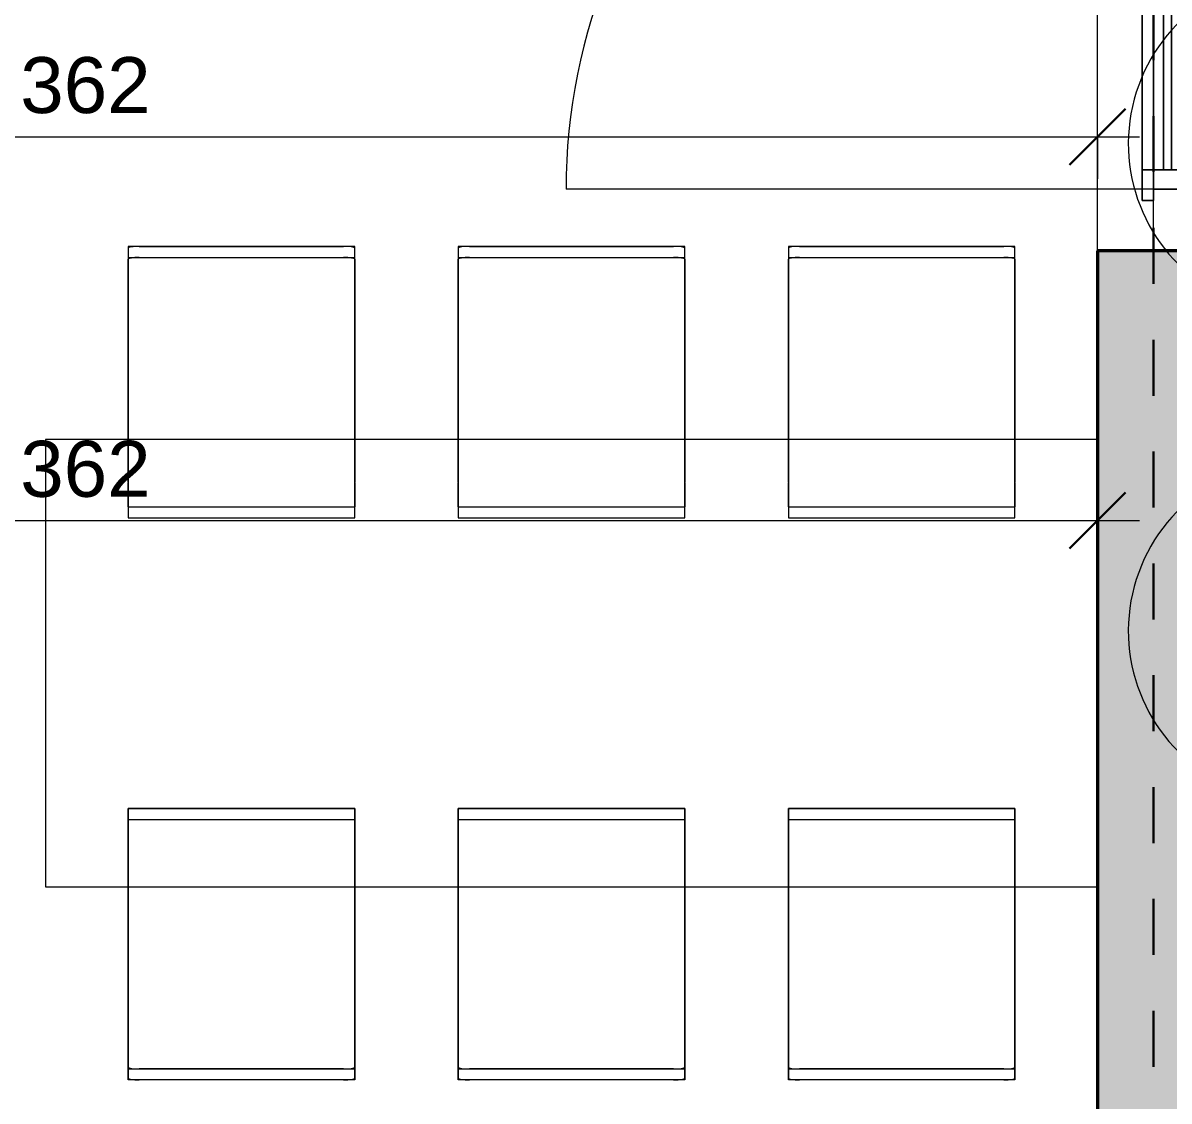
# Model space of a CAD drawing. Header units: metres. Extents: x 3.2 to 50, y 58.8 to 100.4.
# Drawn here: x 40.382 to 42.431, y 81.687 to 83.615 of the extents above; entities that cross this region are included whole.
import ezdxf

# ---------------------------------------------------------------- set-up
doc = ezdxf.new("R2010")
doc.units = ezdxf.units.M
doc.linetypes.add('Strich Punkt Mittel', pattern=[0.015875, 0.00635, -0.004763, 0, -0.004763])
for name, color, linetype, lineweight in [('A_2D', 7, 'Continuous', 13), ('A_Bemassung-50_', 4, 'Continuous', 9), ('A_Bemassung_', 4, 'Continuous', 9), ('A_Decken', 8, 'Continuous', 13), ('A_Moebel', 6, 'Continuous', 13), ('A_Raeume_', 7, 'Continuous', 5), ('A_Raster_', 1, 'Continuous', 9), ('A_Waende', 7, 'Continuous', 13), ('G-ANNO-REVC_', 71, 'Continuous', 9)]:
    doc.layers.add(name, color=color, linetype=linetype, lineweight=lineweight)
doc.styles.add('Arial_5', font='arial.ttf', dxfattribs={"height": 0.1})
doc.dimstyles.new('WGA-Bemaßung', dxfattribs={"dimscale": 0.3048, "dimtxt": 0.102026, "dimasz": 0.328084, "dimexe": 0.246063, "dimexo": 0.0625, "dimgap": 0.04101, "dimtad": 1, "dimdec": 1, "dimlfac": 100, "dimrnd": 0.5, "dimdsep": 46, "dimtxsty": 'Arial_5', "dimblk1": 'OBLIQUE', "dimblk2": 'OBLIQUE', "dimsah": 1, "dimcen": 0.09, "dimdle": 0.246063, "dimazin": 2, "dimtfac": 1, "dimtdec": 4, "dimtix": 1, "dimtmove": 0, "dimatfit": 3, "dimfxl": 0.656168, "dimfxlon": 1, "dimtvp": 1, "dimtolj": 1, "dimtzin": 0, "dimarcsym": 2})

# ---------------------------------------------------------------- blocks, each defined once
blk = doc.blocks.new('Moeb_Esstisch_rechteckig_bear - 188 x 80-V15-263_PP_01OG_BT1')
at = {"layer": 'A_Moebel', "color": 8}
for p, q in [((-1.4191, 0.7452), (-1.4391, 0.7452)), ((-1.4391, 0.7452), (-1.4391, 0.7423)), ((-1.4391, 0.7423), (-1.4391, 0.4)), ((-1.4391, 0.7423), (-1.4391, 0.7225)), ((-1.4391, 0.7423), (-1.4391, 0.6914)), ((-1.0541, 0.7452), (-1.4191, 0.7452)), ((-1.4191, 0.7452), (-1.0541, 0.7452)), ((-1.0341, 0.7452), (-1.0541, 0.7452)), ((-1.0341, 0.7423), (-1.0341, 0.7452)), ((-1.0341, 0.4), (-1.0341, 0.7423)), ((-1.0341, 0.7225), (-1.0341, 0.7423)), ((-1.0341, 0.6914), (-1.0341, 0.7423)), ((-0.8291, 0.7452), (-0.8491, 0.7452)), ((-0.8491, 0.7452), (-0.8491, 0.7423)), ((-0.8491, 0.7423), (-0.8491, 0.4)), ((-0.8491, 0.7423), (-0.8491, 0.7225)), ((-0.8491, 0.7423), (-0.8491, 0.6914)), ((-0.4641, 0.7452), (-0.8291, 0.7452)), ((-0.8291, 0.7452), (-0.4641, 0.7452)), ((-0.4441, 0.7452), (-0.4641, 0.7452)), ((-0.4441, 0.7423), (-0.4441, 0.7452)), ((-0.4441, 0.4), (-0.4441, 0.7423)), ((-0.4441, 0.7225), (-0.4441, 0.7423)), ((-0.4441, 0.6914), (-0.4441, 0.7423)), ((-0.2391, 0.7452), (-0.2591, 0.7452)), ((-0.2591, 0.7452), (-0.2591, 0.7423)), ((-0.2591, 0.7423), (-0.2591, 0.4)), ((-0.2591, 0.7423), (-0.2591, 0.7225)), ((-0.2591, 0.7423), (-0.2591, 0.6914)), ((0.1259, 0.7452), (-0.2391, 0.7452)), ((-0.2391, 0.7452), (0.1259, 0.7452)), ((0.1459, 0.7452), (0.1259, 0.7452)), ((0.1459, 0.7423), (0.1459, 0.7452)), ((0.1459, 0.4), (0.1459, 0.7423)), ((0.1459, 0.7225), (0.1459, 0.7423)), ((0.1459, 0.6914), (0.1459, 0.7423)), ((-1.4391, 0.7255), (-1.4385, 0.7255)), ((-1.4391, 0.6716), (-1.4391, 0.7225)), ((-1.4384, 0.7255), (-1.4365, 0.7255)), ((-1.4364, 0.7255), (-1.4334, 0.7255)), ((-1.4332, 0.7255), (-1.4291, 0.7255)), ((-1.4291, 0.7255), (-1.4243, 0.7255)), ((-1.4242, 0.7255), (-1.4191, 0.7255)), ((-1.4191, 0.7255), (-1.0541, 0.7255)), ((-1.4191, 0.7255), (-1.0541, 0.7255)), ((-1.0541, 0.7255), (-1.0489, 0.7255)), ((-1.0489, 0.7255), (-1.0442, 0.7255)), ((-1.0441, 0.7255), (-1.0401, 0.7255)), ((-1.0399, 0.7255), (-1.037, 0.7255)), ((-1.0367, 0.7255), (-1.035, 0.7255)), ((-1.0347, 0.7255), (-1.0342, 0.7255)), ((-1.0341, 0.7225), (-1.0341, 0.6716)), ((-0.8491, 0.7255), (-0.8485, 0.7255)), ((-0.8491, 0.6716), (-0.8491, 0.7225)), ((-0.8484, 0.7255), (-0.8465, 0.7255)), ((-0.8464, 0.7255), (-0.8434, 0.7255)), ((-0.8432, 0.7255), (-0.8391, 0.7255)), ((-0.8391, 0.7255), (-0.8343, 0.7255)), ((-0.8342, 0.7255), (-0.8291, 0.7255)), ((-0.8291, 0.7255), (-0.4641, 0.7255)), ((-0.8291, 0.7255), (-0.4641, 0.7255)), ((-0.4641, 0.7255), (-0.4589, 0.7255)), ((-0.4589, 0.7255), (-0.4542, 0.7255)), ((-0.4541, 0.7255), (-0.4501, 0.7255)), ((-0.4499, 0.7255), (-0.447, 0.7255)), ((-0.4467, 0.7255), (-0.445, 0.7255)), ((-0.4447, 0.7255), (-0.4442, 0.7255)), ((-0.4441, 0.7225), (-0.4441, 0.6716)), ((-0.2591, 0.7255), (-0.2585, 0.7255)), ((-0.2591, 0.6716), (-0.2591, 0.7225)), ((-0.2584, 0.7255), (-0.2565, 0.7255)), ((-0.2564, 0.7255), (-0.2534, 0.7255)), ((-0.2532, 0.7255), (-0.2491, 0.7255)), ((-0.2491, 0.7255), (-0.2443, 0.7255)), ((-0.2442, 0.7255), (-0.2391, 0.7255)), ((-0.2391, 0.7255), (0.1259, 0.7255)), ((-0.2391, 0.7255), (0.1259, 0.7255)), ((0.1259, 0.7255), (0.1311, 0.7255)), ((0.1311, 0.7255), (0.1358, 0.7255)), ((0.1359, 0.7255), (0.1399, 0.7255)), ((0.1401, 0.7255), (0.143, 0.7255)), ((0.1433, 0.7255), (0.145, 0.7255)), ((0.1453, 0.7255), (0.1458, 0.7255)), ((0.1459, 0.7225), (0.1459, 0.6716)), ((-1.4391, 0.6914), (-1.4391, 0.6868)), ((-1.4391, 0.6868), (-1.4391, 0.6783)), ((-1.4391, 0.6783), (-1.4391, 0.6663)), ((-1.0341, 0.6868), (-1.0341, 0.6914)), ((-1.0341, 0.6783), (-1.0341, 0.6868)), ((-1.0341, 0.6663), (-1.0341, 0.6783)), ((-0.8491, 0.6914), (-0.8491, 0.6868)), ((-0.8491, 0.6868), (-0.8491, 0.6783)), ((-0.8491, 0.6783), (-0.8491, 0.6663)), ((-0.4441, 0.6868), (-0.4441, 0.6914)), ((-0.4441, 0.6783), (-0.4441, 0.6868)), ((-0.4441, 0.6663), (-0.4441, 0.6783)), ((-0.2591, 0.6914), (-0.2591, 0.6868)), ((-0.2591, 0.6868), (-0.2591, 0.6783)), ((-0.2591, 0.6783), (-0.2591, 0.6663)), ((0.1459, 0.6868), (0.1459, 0.6914)), ((0.1459, 0.6783), (0.1459, 0.6868)), ((0.1459, 0.6663), (0.1459, 0.6783)), ((-1.4391, 0.6193), (-1.4391, 0.6716)), ((-1.4391, 0.6663), (-1.4391, 0.6517)), ((-1.0341, 0.6716), (-1.0341, 0.6193)), ((-1.0341, 0.6517), (-1.0341, 0.6663)), ((-0.8491, 0.6193), (-0.8491, 0.6716)), ((-0.8491, 0.6663), (-0.8491, 0.6517)), ((-0.4441, 0.6716), (-0.4441, 0.6193)), ((-0.4441, 0.6517), (-0.4441, 0.6663)), ((-0.2591, 0.6193), (-0.2591, 0.6716)), ((-0.2591, 0.6663), (-0.2591, 0.6517)), ((0.1459, 0.6716), (0.1459, 0.6193)), ((0.1459, 0.6517), (0.1459, 0.6663)), ((-1.4391, 0.6517), (-1.4391, 0.6353)), ((-1.4391, 0.6353), (-1.4391, 0.6181)), ((-1.0341, 0.6353), (-1.0341, 0.6517)), ((-1.0341, 0.6181), (-1.0341, 0.6353)), ((-0.8491, 0.6517), (-0.8491, 0.6353)), ((-0.8491, 0.6353), (-0.8491, 0.6181)), ((-0.4441, 0.6353), (-0.4441, 0.6517)), ((-0.4441, 0.6181), (-0.4441, 0.6353)), ((-0.2591, 0.6517), (-0.2591, 0.6353)), ((-0.2591, 0.6353), (-0.2591, 0.6181)), ((0.1459, 0.6353), (0.1459, 0.6517)), ((0.1459, 0.6181), (0.1459, 0.6353)), ((-1.4391, 0.4), (-1.4391, 0.6193)), ((-1.4391, 0.6181), (-1.4391, 0.4)), ((-1.0341, 0.6193), (-1.0341, 0.4)), ((-1.0341, 0.4), (-1.0341, 0.6181)), ((-0.8491, 0.4), (-0.8491, 0.6193)), ((-0.8491, 0.6181), (-0.8491, 0.4)), ((-0.4441, 0.6193), (-0.4441, 0.4)), ((-0.4441, 0.4), (-0.4441, 0.6181)), ((-0.2591, 0.4), (-0.2591, 0.6193)), ((-0.2591, 0.6181), (-0.2591, 0.4)), ((0.1459, 0.6193), (0.1459, 0.4)), ((0.1459, 0.4), (0.1459, 0.6181)), ((0.2934, 0.4), (-1.5866, 0.4)), ((-1.5866, 0.4), (-1.5866, -0.4)), ((0.2934, 0.4), (-1.5866, 0.4)), ((-1.5866, 0.4), (-1.5866, -0.4)), ((-1.4391, 0.4), (-1.4391, 0.2599)), ((-1.4391, 0.4), (-1.4391, 0.3221)), ((-1.4391, 0.3232), (-1.4391, 0.4)), ((-1.0341, 0.2599), (-1.0341, 0.4)), ((-1.0341, 0.4), (-1.0341, 0.3232)), ((-1.0341, 0.3221), (-1.0341, 0.4)), ((-0.8491, 0.4), (-0.8491, 0.2599)), ((-0.8491, 0.4), (-0.8491, 0.3221)), ((-0.8491, 0.3232), (-0.8491, 0.4)), ((-0.4441, 0.2599), (-0.4441, 0.4)), ((-0.4441, 0.4), (-0.4441, 0.3232)), ((-0.4441, 0.3221), (-0.4441, 0.4)), ((-0.2591, 0.4), (-0.2591, 0.2599)), ((-0.2591, 0.4), (-0.2591, 0.3221)), ((-0.2591, 0.3232), (-0.2591, 0.4)), ((0.1459, 0.2599), (0.1459, 0.4)), ((0.1459, 0.4), (0.1459, 0.3232)), ((0.1459, 0.3221), (0.1459, 0.4)), ((-1.4391, 0.3232), (-1.4391, 0.2599)), ((-1.4391, 0.3117), (-1.4391, 0.3221)), ((-1.4391, 0.3018), (-1.4391, 0.3117)), ((-1.0341, 0.2599), (-1.0341, 0.3232)), ((-1.0341, 0.3221), (-1.0341, 0.3117)), ((-1.0341, 0.3117), (-1.0341, 0.3018)), ((-0.8491, 0.3232), (-0.8491, 0.2599)), ((-0.8491, 0.3117), (-0.8491, 0.3221)), ((-0.8491, 0.3018), (-0.8491, 0.3117)), ((-0.4441, 0.2599), (-0.4441, 0.3232)), ((-0.4441, 0.3221), (-0.4441, 0.3117)), ((-0.4441, 0.3117), (-0.4441, 0.3018)), ((-0.2591, 0.3232), (-0.2591, 0.2599)), ((-0.2591, 0.3117), (-0.2591, 0.3221)), ((-0.2591, 0.3018), (-0.2591, 0.3117)), ((0.1459, 0.2599), (0.1459, 0.3232)), ((0.1459, 0.3221), (0.1459, 0.3117)), ((0.1459, 0.3117), (0.1459, 0.3018)), ((-1.4391, 0.2932), (-1.4391, 0.3018)), ((-1.4391, 0.2863), (-1.4391, 0.2928)), ((-1.0341, 0.3018), (-1.0341, 0.2932)), ((-1.0341, 0.2928), (-1.0341, 0.2863)), ((-0.8491, 0.2932), (-0.8491, 0.3018)), ((-0.8491, 0.2863), (-0.8491, 0.2928)), ((-0.4441, 0.3018), (-0.4441, 0.2932)), ((-0.4441, 0.2928), (-0.4441, 0.2863)), ((-0.2591, 0.2932), (-0.2591, 0.3018)), ((-0.2591, 0.2863), (-0.2591, 0.2928)), ((0.1459, 0.3018), (0.1459, 0.2932)), ((0.1459, 0.2928), (0.1459, 0.2863)), ((-1.4391, 0.2818), (-1.4391, 0.2863)), ((-1.4391, 0.2798), (-1.4391, 0.2818)), ((-1.4391, 0.2798), (-1.4391, 0.2599)), ((-1.4391, 0.2798), (-1.0341, 0.2798)), ((-1.0341, 0.2863), (-1.0341, 0.2818)), ((-1.0341, 0.2818), (-1.0341, 0.2798)), ((-1.0341, 0.2599), (-1.0341, 0.2798)), ((-0.8491, 0.2818), (-0.8491, 0.2863)), ((-0.8491, 0.2798), (-0.8491, 0.2818)), ((-0.8491, 0.2798), (-0.8491, 0.2599)), ((-0.8491, 0.2798), (-0.4441, 0.2798)), ((-0.4441, 0.2863), (-0.4441, 0.2818)), ((-0.4441, 0.2818), (-0.4441, 0.2798)), ((-0.4441, 0.2599), (-0.4441, 0.2798)), ((-0.2591, 0.2818), (-0.2591, 0.2863)), ((-0.2591, 0.2798), (-0.2591, 0.2818)), ((-0.2591, 0.2798), (-0.2591, 0.2599)), ((-0.2591, 0.2798), (0.1459, 0.2798)), ((0.1459, 0.2863), (0.1459, 0.2818)), ((0.1459, 0.2818), (0.1459, 0.2798)), ((0.1459, 0.2599), (0.1459, 0.2798)), ((-1.4391, 0.2599), (-1.0341, 0.2599)), ((-1.4391, 0.2599), (-1.0341, 0.2599)), ((-0.8491, 0.2599), (-0.4441, 0.2599)), ((-0.8491, 0.2599), (-0.4441, 0.2599)), ((-0.2591, 0.2599), (0.1459, 0.2599)), ((-0.2591, 0.2599), (0.1459, 0.2599)), ((-1.4391, -0.2599), (-1.0341, -0.2599)), ((-1.4391, -0.4), (-1.4391, -0.2599)), ((-1.4391, -0.2599), (-1.4391, -0.3232)), ((-1.4391, -0.2599), (-1.4391, -0.2798)), ((-1.0341, -0.2599), (-1.4391, -0.2599)), ((-1.4391, -0.2599), (-1.0341, -0.2599)), ((-1.4391, -0.4), (-1.4391, -0.2599)), ((-1.4391, -0.2599), (-1.4391, -0.3232)), ((-1.4391, -0.2599), (-1.4391, -0.2798)), ((-1.0341, -0.2599), (-1.4391, -0.2599)), ((-1.0341, -0.2599), (-1.0341, -0.4)), ((-1.0341, -0.2798), (-1.0341, -0.2599)), ((-1.0341, -0.3232), (-1.0341, -0.2599)), ((-1.0341, -0.2599), (-1.0341, -0.4)), ((-1.0341, -0.2798), (-1.0341, -0.2599)), ((-1.0341, -0.3232), (-1.0341, -0.2599)), ((-0.8491, -0.2599), (-0.4441, -0.2599)), ((-0.8491, -0.4), (-0.8491, -0.2599)), ((-0.8491, -0.2599), (-0.8491, -0.3232)), ((-0.8491, -0.2599), (-0.8491, -0.2798)), ((-0.4441, -0.2599), (-0.8491, -0.2599)), ((-0.4441, -0.2599), (-0.4441, -0.4)), ((-0.4441, -0.2798), (-0.4441, -0.2599)), ((-0.4441, -0.3232), (-0.4441, -0.2599)), ((-0.2591, -0.2599), (0.1459, -0.2599)), ((-0.2591, -0.4), (-0.2591, -0.2599)), ((-0.2591, -0.2599), (-0.2591, -0.3232)), ((-0.2591, -0.2599), (-0.2591, -0.2798)), ((0.1459, -0.2599), (-0.2591, -0.2599)), ((-0.2591, -0.2599), (0.1459, -0.2599)), ((-0.2591, -0.4), (-0.2591, -0.2599)), ((-0.2591, -0.2599), (-0.2591, -0.3232)), ((-0.2591, -0.2599), (-0.2591, -0.2798)), ((0.1459, -0.2599), (-0.2591, -0.2599)), ((0.1459, -0.2599), (0.1459, -0.4)), ((0.1459, -0.2798), (0.1459, -0.2599)), ((0.1459, -0.3232), (0.1459, -0.2599)), ((0.1459, -0.2599), (0.1459, -0.4)), ((0.1459, -0.2798), (0.1459, -0.2599)), ((0.1459, -0.3232), (0.1459, -0.2599)), ((-1.4391, -0.2928), (-1.4391, -0.2798)), ((-1.0341, -0.2798), (-1.4391, -0.2798)), ((-1.4391, -0.2818), (-1.4391, -0.2798)), ((-1.0341, -0.2798), (-1.4391, -0.2798)), ((-1.4391, -0.2863), (-1.4391, -0.2818)), ((-1.4391, -0.2928), (-1.4391, -0.2863)), ((-1.0341, -0.2798), (-1.0341, -0.2928)), ((-1.0341, -0.2798), (-1.0341, -0.2818)), ((-1.0341, -0.2818), (-1.0341, -0.2863)), ((-1.0341, -0.2863), (-1.0341, -0.2928)), ((-0.8491, -0.2818), (-0.8491, -0.2798)), ((-0.4441, -0.2798), (-0.8491, -0.2798)), ((-0.8491, -0.2863), (-0.8491, -0.2818)), ((-0.8491, -0.2928), (-0.8491, -0.2863)), ((-0.4441, -0.2798), (-0.4441, -0.2818)), ((-0.4441, -0.2818), (-0.4441, -0.2863)), ((-0.4441, -0.2863), (-0.4441, -0.2928)), ((-0.2591, -0.2928), (-0.2591, -0.2798)), ((0.1459, -0.2798), (-0.2591, -0.2798)), ((-0.2591, -0.2818), (-0.2591, -0.2798)), ((0.1459, -0.2798), (-0.2591, -0.2798)), ((-0.2591, -0.2863), (-0.2591, -0.2818)), ((-0.2591, -0.2928), (-0.2591, -0.2863)), ((0.1459, -0.2798), (0.1459, -0.2928)), ((0.1459, -0.2798), (0.1459, -0.2818)), ((0.1459, -0.2818), (0.1459, -0.2863)), ((0.1459, -0.2863), (0.1459, -0.2928)), ((-1.4391, -0.3221), (-1.4391, -0.2932)), ((-1.4391, -0.3018), (-1.4391, -0.2932)), ((-1.4391, -0.3117), (-1.4391, -0.3018)), ((-1.0341, -0.2932), (-1.0341, -0.3018)), ((-1.0341, -0.2932), (-1.0341, -0.3018)), ((-1.0341, -0.3018), (-1.0341, -0.3221)), ((-1.0341, -0.3018), (-1.0341, -0.3117)), ((-0.8491, -0.3018), (-0.8491, -0.2932)), ((-0.8491, -0.3117), (-0.8491, -0.3018)), ((-0.4441, -0.2932), (-0.4441, -0.3018)), ((-0.4441, -0.3018), (-0.4441, -0.3117)), ((-0.2591, -0.3221), (-0.2591, -0.2932)), ((-0.2591, -0.3018), (-0.2591, -0.2932)), ((-0.2591, -0.3117), (-0.2591, -0.3018)), ((0.1459, -0.2932), (0.1459, -0.3018)), ((0.1459, -0.2932), (0.1459, -0.3018)), ((0.1459, -0.3018), (0.1459, -0.3221)), ((0.1459, -0.3018), (0.1459, -0.3117)), ((-1.4391, -0.3221), (-1.4391, -0.3117)), ((-1.4391, -0.3221), (-1.4391, -0.4)), ((-1.4391, -0.3221), (-1.4391, -0.4)), ((-1.4391, -0.4), (-1.4391, -0.3232)), ((-1.4391, -0.4), (-1.4391, -0.3232)), ((-1.0341, -0.3117), (-1.0341, -0.3221)), ((-1.0341, -0.4), (-1.0341, -0.3221)), ((-1.0341, -0.4), (-1.0341, -0.3221)), ((-1.0341, -0.3232), (-1.0341, -0.4)), ((-1.0341, -0.3232), (-1.0341, -0.4)), ((-0.8491, -0.3221), (-0.8491, -0.3117)), ((-0.8491, -0.3221), (-0.8491, -0.4)), ((-0.8491, -0.4), (-0.8491, -0.3232)), ((-0.4441, -0.3117), (-0.4441, -0.3221)), ((-0.4441, -0.4), (-0.4441, -0.3221)), ((-0.4441, -0.3232), (-0.4441, -0.4)), ((-0.2591, -0.3221), (-0.2591, -0.3117)), ((-0.2591, -0.3221), (-0.2591, -0.4)), ((-0.2591, -0.3221), (-0.2591, -0.4)), ((-0.2591, -0.4), (-0.2591, -0.3232)), ((-0.2591, -0.4), (-0.2591, -0.3232)), ((0.1459, -0.3117), (0.1459, -0.3221)), ((0.1459, -0.4), (0.1459, -0.3221)), ((0.1459, -0.4), (0.1459, -0.3221)), ((0.1459, -0.3232), (0.1459, -0.4)), ((0.1459, -0.3232), (0.1459, -0.4)), ((-1.5866, -0.4), (0.2934, -0.4)), ((-1.5866, -0.4), (0.2934, -0.4)), ((-1.4391, -0.7423), (-1.4391, -0.4)), ((-1.4391, -0.6193), (-1.4391, -0.4)), ((-1.4391, -0.4), (-1.4391, -0.6181)), ((-1.4391, -0.7423), (-1.4391, -0.4)), ((-1.4391, -0.6193), (-1.4391, -0.4)), ((-1.4391, -0.4), (-1.4391, -0.6181)), ((-1.0341, -0.4), (-1.0341, -0.7423)), ((-1.0341, -0.6181), (-1.0341, -0.4)), ((-1.0341, -0.4), (-1.0341, -0.6193)), ((-1.0341, -0.4), (-1.0341, -0.7423)), ((-1.0341, -0.6181), (-1.0341, -0.4)), ((-1.0341, -0.4), (-1.0341, -0.6193)), ((-0.8491, -0.7423), (-0.8491, -0.4)), ((-0.8491, -0.6193), (-0.8491, -0.4)), ((-0.8491, -0.4), (-0.8491, -0.6181)), ((-0.4441, -0.4), (-0.4441, -0.7423)), ((-0.4441, -0.6181), (-0.4441, -0.4)), ((-0.4441, -0.4), (-0.4441, -0.6193)), ((-0.2591, -0.7423), (-0.2591, -0.4)), ((-0.2591, -0.6193), (-0.2591, -0.4)), ((-0.2591, -0.4), (-0.2591, -0.6181)), ((-0.2591, -0.7423), (-0.2591, -0.4)), ((-0.2591, -0.6193), (-0.2591, -0.4)), ((-0.2591, -0.4), (-0.2591, -0.6181)), ((0.1459, -0.4), (0.1459, -0.7423)), ((0.1459, -0.6181), (0.1459, -0.4)), ((0.1459, -0.4), (0.1459, -0.6193)), ((0.1459, -0.4), (0.1459, -0.7423)), ((0.1459, -0.6181), (0.1459, -0.4)), ((0.1459, -0.4), (0.1459, -0.6193)), ((-1.4391, -0.6181), (-1.4391, -0.6914)), ((-1.4391, -0.6181), (-1.4391, -0.6914)), ((-1.4391, -0.6716), (-1.4391, -0.6193)), ((-1.4391, -0.6716), (-1.4391, -0.6193)), ((-1.0341, -0.6914), (-1.0341, -0.6181)), ((-1.0341, -0.6914), (-1.0341, -0.6181)), ((-1.0341, -0.6193), (-1.0341, -0.6716)), ((-1.0341, -0.6193), (-1.0341, -0.6716)), ((-0.8491, -0.6181), (-0.8491, -0.6353)), ((-0.8491, -0.6716), (-0.8491, -0.6193)), ((-0.4441, -0.6353), (-0.4441, -0.6181)), ((-0.4441, -0.6193), (-0.4441, -0.6716)), ((-0.2591, -0.6181), (-0.2591, -0.6914)), ((-0.2591, -0.6181), (-0.2591, -0.6914)), ((-0.2591, -0.6716), (-0.2591, -0.6193)), ((-0.2591, -0.6716), (-0.2591, -0.6193)), ((0.1459, -0.6914), (0.1459, -0.6181)), ((0.1459, -0.6914), (0.1459, -0.6181)), ((0.1459, -0.6193), (0.1459, -0.6716)), ((0.1459, -0.6193), (0.1459, -0.6716)), ((-0.8491, -0.6353), (-0.8491, -0.6517)), ((-0.8491, -0.6517), (-0.8491, -0.6663)), ((-0.4441, -0.6517), (-0.4441, -0.6353)), ((-0.4441, -0.6663), (-0.4441, -0.6517)), ((-1.4391, -0.7225), (-1.4391, -0.6716)), ((-1.4391, -0.7225), (-1.4391, -0.6716)), ((-1.0341, -0.6716), (-1.0341, -0.7225)), ((-1.0341, -0.6716), (-1.0341, -0.7225)), ((-0.8491, -0.6663), (-0.8491, -0.6783)), ((-0.8491, -0.7225), (-0.8491, -0.6716)), ((-0.4441, -0.6783), (-0.4441, -0.6663)), ((-0.4441, -0.6716), (-0.4441, -0.7225)), ((-0.2591, -0.7225), (-0.2591, -0.6716)), ((-0.2591, -0.7225), (-0.2591, -0.6716)), ((0.1459, -0.6716), (0.1459, -0.7225)), ((0.1459, -0.6716), (0.1459, -0.7225)), ((-1.4391, -0.6914), (-1.4391, -0.7423)), ((-1.4391, -0.6914), (-1.4391, -0.7423)), ((-1.0341, -0.7423), (-1.0341, -0.6914)), ((-1.0341, -0.7423), (-1.0341, -0.6914)), ((-0.8491, -0.6783), (-0.8491, -0.6868)), ((-0.8491, -0.6868), (-0.8491, -0.6914)), ((-0.8491, -0.6914), (-0.8491, -0.7423)), ((-0.4441, -0.6868), (-0.4441, -0.6783)), ((-0.4441, -0.6914), (-0.4441, -0.6868)), ((-0.4441, -0.7423), (-0.4441, -0.6914)), ((-0.2591, -0.6914), (-0.2591, -0.7423)), ((-0.2591, -0.6914), (-0.2591, -0.7423)), ((0.1459, -0.7423), (0.1459, -0.6914)), ((0.1459, -0.7423), (0.1459, -0.6914)), ((-1.4391, -0.7225), (-1.4391, -0.7423)), ((-1.4391, -0.7225), (-1.4391, -0.7423)), ((-1.4391, -0.7255), (-1.4385, -0.7255)), ((-1.4391, -0.7255), (-1.4385, -0.7255)), ((-1.4384, -0.7255), (-1.4365, -0.7255)), ((-1.4384, -0.7255), (-1.4365, -0.7255)), ((-1.4364, -0.7255), (-1.4334, -0.7255)), ((-1.4364, -0.7255), (-1.4334, -0.7255)), ((-1.4332, -0.7255), (-1.4291, -0.7255)), ((-1.4332, -0.7255), (-1.4291, -0.7255)), ((-1.4291, -0.7255), (-1.4243, -0.7255)), ((-1.4291, -0.7255), (-1.4243, -0.7255)), ((-1.4242, -0.7255), (-1.4191, -0.7255)), ((-1.4242, -0.7255), (-1.4191, -0.7255)), ((-1.4191, -0.7255), (-1.0541, -0.7255)), ((-1.0541, -0.7255), (-1.4191, -0.7255)), ((-1.4191, -0.7255), (-1.0541, -0.7255)), ((-1.0541, -0.7255), (-1.4191, -0.7255)), ((-1.0541, -0.7255), (-1.0489, -0.7255)), ((-1.0541, -0.7255), (-1.0489, -0.7255)), ((-1.0489, -0.7255), (-1.0442, -0.7255)), ((-1.0489, -0.7255), (-1.0442, -0.7255)), ((-1.0441, -0.7255), (-1.0401, -0.7255)), ((-1.0441, -0.7255), (-1.0401, -0.7255)), ((-1.0399, -0.7255), (-1.037, -0.7255)), ((-1.0399, -0.7255), (-1.037, -0.7255)), ((-1.0367, -0.7255), (-1.035, -0.7255)), ((-1.0367, -0.7255), (-1.035, -0.7255)), ((-1.0347, -0.7255), (-1.0342, -0.7255)), ((-1.0347, -0.7255), (-1.0342, -0.7255)), ((-1.0341, -0.7423), (-1.0341, -0.7225)), ((-1.0341, -0.7423), (-1.0341, -0.7225)), ((-0.8491, -0.7225), (-0.8491, -0.7423)), ((-0.8491, -0.7255), (-0.8485, -0.7255)), ((-0.8484, -0.7255), (-0.8465, -0.7255)), ((-0.8464, -0.7255), (-0.8434, -0.7255)), ((-0.8432, -0.7255), (-0.8391, -0.7255)), ((-0.8391, -0.7255), (-0.8343, -0.7255)), ((-0.8342, -0.7255), (-0.8291, -0.7255)), ((-0.8291, -0.7255), (-0.4641, -0.7255)), ((-0.4641, -0.7255), (-0.8291, -0.7255)), ((-0.4641, -0.7255), (-0.4589, -0.7255)), ((-0.4589, -0.7255), (-0.4542, -0.7255)), ((-0.4541, -0.7255), (-0.4501, -0.7255)), ((-0.4499, -0.7255), (-0.447, -0.7255)), ((-0.4467, -0.7255), (-0.445, -0.7255)), ((-0.4447, -0.7255), (-0.4442, -0.7255)), ((-0.4441, -0.7423), (-0.4441, -0.7225)), ((-0.2591, -0.7225), (-0.2591, -0.7423)), ((-0.2591, -0.7225), (-0.2591, -0.7423)), ((-0.2591, -0.7255), (-0.2585, -0.7255)), ((-0.2591, -0.7255), (-0.2585, -0.7255)), ((-0.2584, -0.7255), (-0.2565, -0.7255)), ((-0.2584, -0.7255), (-0.2565, -0.7255)), ((-0.2564, -0.7255), (-0.2534, -0.7255)), ((-0.2564, -0.7255), (-0.2534, -0.7255)), ((-0.2532, -0.7255), (-0.2491, -0.7255)), ((-0.2532, -0.7255), (-0.2491, -0.7255)), ((-0.2491, -0.7255), (-0.2443, -0.7255)), ((-0.2491, -0.7255), (-0.2443, -0.7255)), ((-0.2442, -0.7255), (-0.2391, -0.7255)), ((-0.2442, -0.7255), (-0.2391, -0.7255)), ((-0.2391, -0.7255), (0.1259, -0.7255)), ((0.1259, -0.7255), (-0.2391, -0.7255)), ((-0.2391, -0.7255), (0.1259, -0.7255)), ((0.1259, -0.7255), (-0.2391, -0.7255)), ((0.1259, -0.7255), (0.1311, -0.7255)), ((0.1259, -0.7255), (0.1311, -0.7255)), ((0.1311, -0.7255), (0.1358, -0.7255)), ((0.1311, -0.7255), (0.1358, -0.7255)), ((0.1359, -0.7255), (0.1399, -0.7255)), ((0.1359, -0.7255), (0.1399, -0.7255)), ((0.1401, -0.7255), (0.143, -0.7255)), ((0.1401, -0.7255), (0.143, -0.7255)), ((0.1433, -0.7255), (0.145, -0.7255)), ((0.1433, -0.7255), (0.145, -0.7255)), ((0.1453, -0.7255), (0.1458, -0.7255)), ((0.1453, -0.7255), (0.1458, -0.7255)), ((0.1459, -0.7423), (0.1459, -0.7225)), ((0.1459, -0.7423), (0.1459, -0.7225)), ((-1.4391, -0.7452), (-1.4391, -0.7423)), ((-1.4391, -0.7452), (-1.4391, -0.7423)), ((-1.4191, -0.7452), (-1.4391, -0.7452)), ((-1.4191, -0.7452), (-1.4391, -0.7452)), ((-1.0541, -0.7452), (-1.4191, -0.7452)), ((-1.0541, -0.7452), (-1.4191, -0.7452)), ((-1.0541, -0.7452), (-1.4191, -0.7452)), ((-1.0541, -0.7452), (-1.4191, -0.7452)), ((-1.0341, -0.7452), (-1.0541, -0.7452)), ((-1.0341, -0.7452), (-1.0541, -0.7452)), ((-1.0341, -0.7423), (-1.0341, -0.7452)), ((-1.0341, -0.7423), (-1.0341, -0.7452)), ((-0.8491, -0.7452), (-0.8491, -0.7423)), ((-0.8291, -0.7452), (-0.8491, -0.7452)), ((-0.4641, -0.7452), (-0.8291, -0.7452)), ((-0.4641, -0.7452), (-0.8291, -0.7452)), ((-0.4441, -0.7452), (-0.4641, -0.7452)), ((-0.4441, -0.7423), (-0.4441, -0.7452)), ((-0.2591, -0.7452), (-0.2591, -0.7423)), ((-0.2591, -0.7452), (-0.2591, -0.7423)), ((-0.2391, -0.7452), (-0.2591, -0.7452)), ((-0.2391, -0.7452), (-0.2591, -0.7452)), ((0.1259, -0.7452), (-0.2391, -0.7452)), ((0.1259, -0.7452), (-0.2391, -0.7452)), ((0.1259, -0.7452), (-0.2391, -0.7452)), ((0.1259, -0.7452), (-0.2391, -0.7452)), ((0.1459, -0.7452), (0.1259, -0.7452)), ((0.1459, -0.7452), (0.1259, -0.7452)), ((0.1459, -0.7423), (0.1459, -0.7452)), ((0.1459, -0.7423), (0.1459, -0.7452))]:
    blk.add_line(p, q, dxfattribs=at)
for centre, major_axis, start_param, end_param in [((-1.4191, 0.7423), (0.02, 0), 1.570796, 3.141593), ((-1.0541, 0.7423), (-0.02, 0), 3.141593, 4.712389), ((-0.8291, 0.7423), (-0.02, 0), 4.712389, 6.283185), ((-0.4641, 0.7423), (-0.02, 0), 3.141593, 4.712389), ((-0.2391, 0.7423), (-0.02, 0), 4.712389, 6.283185), ((0.1259, 0.7423), (-0.02, 0), 3.141593, 4.712389), ((-1.4191, 0.7225), (-0.02, 0), 4.712389, 6.283185), ((-1.0541, 0.7225), (0.02, 0), 0, 1.570796), ((-0.8291, 0.7225), (-0.02, 0), 4.712389, 6.283185), ((-0.4641, 0.7225), (-0.02, 0), 3.141593, 4.712389), ((-0.2391, 0.7225), (-0.02, 0), 4.712389, 6.283185), ((0.1259, 0.7225), (0.02, 0), 0, 1.570796), ((-1.4191, -0.7225), (0.02, 0), 3.141593, 4.712389), ((-1.4191, -0.7225), (0.02, 0), 3.141593, 4.712389), ((-1.0541, -0.7225), (0.02, 0), 4.712389, 6.283185), ((-1.0541, -0.7225), (0.02, 0), 4.712389, 6.283185), ((-0.8291, -0.7225), (0.02, 0), 3.141593, 4.712389), ((-0.4641, -0.7225), (0.02, 0), 4.712389, 6.283185), ((-0.2391, -0.7225), (0.02, 0), 3.141593, 4.712389), ((-0.2391, -0.7225), (0.02, 0), 3.141593, 4.712389), ((0.1259, -0.7225), (0.02, 0), 4.712389, 6.283185), ((0.1259, -0.7225), (0.02, 0), 4.712389, 6.283185), ((-1.4191, -0.7423), (0.02, 0), 3.141593, 4.712389), ((-1.4191, -0.7423), (0.02, 0), 3.141593, 4.712389), ((-1.0541, -0.7423), (0.02, 0), 4.712389, 6.283185), ((-1.0541, -0.7423), (0.02, 0), 4.712389, 6.283185), ((-0.8291, -0.7423), (0.02, 0), 3.141593, 4.712389), ((-0.4641, -0.7423), (0.02, 0), 4.712389, 6.283185), ((-0.2391, -0.7423), (0.02, 0), 3.141593, 4.712389), ((-0.2391, -0.7423), (0.02, 0), 3.141593, 4.712389), ((0.1259, -0.7423), (0.02, 0), 4.712389, 6.283185), ((0.1259, -0.7423), (0.02, 0), 4.712389, 6.283185)]:
    blk.add_ellipse(centre, major_axis=major_axis, ratio=0.147809, start_param=start_param, end_param=end_param, dxfattribs=at)
blk = doc.blocks.new('Fens_Tuer_2tlg - DK_DF_SL_1770x2680_Terrassentür-V37-263_PP_01OG_BT1')
at = {"layer": 'A_2D', "lineweight": 5}
for p, q in [((-0.775, 0), (-0.775, 1.05)), ((-0.885, 0.1), (0.885, 0.1)), ((-0.885, 0.1), (0.885, 0.1)), ((-0.885, 0.1), (0.885, 0.1)), ((-0.885, -0.1), (-0.885, 0.1)), ((-0.885, 0.1), (-0.885, -0.1)), ((0.885, 0.1), (0.885, -0.1)), ((0.885, -0.1), (0.885, 0.1)), ((-0.795, 0.02), (-0.74, 0.02)), ((-0.795, 0), (-0.795, 0.02)), ((-0.795, 0.02), (-0.795, 0)), ((0.295, 0.02), (-0.795, 0.02)), ((-0.74, 0.02), (-0.74, -0.07)), ((-0.74, -0.07), (-0.74, 0.02)), ((-0.74, 0.02), (0.24, 0.02)), ((0.24, 0.02), (0.295, 0.02)), ((0.24, -0.07), (0.24, 0.02)), ((0.24, -0.07), (0.24, 0.02)), ((0.295, 0.02), (0.295, 0)), ((0.295, 0.02), (0.295, 0)), ((-0.885, -0.1), (-0.885, 0)), ((-0.885, 0), (-0.775, 0)), ((-0.885, 0), (0.885, 0)), ((-0.885, -0.1), (-0.885, 0)), ((-0.775, 0), (-0.795, 0)), ((-0.795, 0), (0.295, 0)), ((-0.775, -0.07), (-0.775, 0)), ((-0.775, 0), (-0.775, -0.07)), ((0.275, 0), (-0.775, 0)), ((-0.775, 0), (-0.775, -0.1)), ((0.275, 0), (-0.775, 0)), ((-0.775, -0.1), (-0.775, 0)), ((-0.74, -0.018), (0.24, -0.018)), ((-0.74, -0.032), (-0.74, -0.018)), ((-0.74, -0.018), (-0.74, -0.032)), ((0.24, -0.018), (-0.74, -0.018)), ((0.24, -0.018), (0.24, -0.032)), ((0.24, -0.032), (0.24, -0.018)), ((0.275, 0), (0.275, -0.07)), ((0.295, 0), (0.275, 0)), ((0.275, 0), (0.275, -0.07)), ((0.275, -0.1), (0.275, 0)), ((0.275, 0), (0.385, 0)), ((0.275, -0.1), (0.275, 0)), ((0.385, 0), (0.385, -0.1)), ((0.775, 0), (0.385, 0)), ((0.385, -0.1), (0.385, 0)), ((0.775, -0.1), (0.775, 0)), ((0.775, 0), (0.885, 0)), ((0.775, -0.1), (0.775, 0)), ((0.885, 0), (0.885, -0.1)), ((0.885, -0.1), (0.885, 0)), ((0.24, -0.032), (-0.74, -0.032)), ((-0.74, -0.032), (0.24, -0.032)), ((0.385, -0.043), (0.775, -0.043)), ((0.385, -0.057), (0.385, -0.043)), ((0.385, -0.043), (0.385, -0.057)), ((0.775, -0.043), (0.385, -0.043)), ((0.775, -0.057), (0.385, -0.057)), ((0.385, -0.057), (0.775, -0.057)), ((0.775, -0.043), (0.775, -0.057)), ((0.775, -0.057), (0.775, -0.043)), ((-0.74, -0.07), (-0.775, -0.07)), ((-0.775, -0.07), (0.275, -0.07)), ((0.24, -0.07), (-0.74, -0.07)), ((0.275, -0.07), (0.24, -0.07)), ((-0.885, -0.1), (0.885, -0.1)), ((0.885, -0.1), (-0.885, -0.1)), ((-0.775, -0.1), (-0.885, -0.1)), ((0.885, -0.1), (-0.885, -0.1)), ((-0.775, -0.1), (0.275, -0.1)), ((0.385, -0.1), (0.275, -0.1)), ((0.385, -0.1), (0.775, -0.1)), ((0.885, -0.1), (0.775, -0.1)), ((-0.81, -0.26), (0.81, -0.26))]:
    blk.add_line(p, q, dxfattribs=at)
blk.add_arc((-0.775, 0), 1.05, 360, 90, dxfattribs=at)
blk = doc.blocks.new('DIMBLOCK319-263_PP_01OG_BT1')
at = {"layer": 'A_Bemassung-50_', "transparency": 16777216}
for p, q in [((38.6827, 83.4119), (38.6827, 83.6119)), ((42.3027, 83.4119), (42.3027, 83.6119)), ((38.6827, 83.4119), (42.3777, 83.4119)), ((38.6827, 83.4119), (38.6827, 83.3369)), ((42.3027, 83.4119), (42.3027, 83.3369))]:
    blk.add_line(p, q, dxfattribs=at)
at = {"layer": 'A_Bemassung-50_', "lineweight": 35, "transparency": 16777216}
for p, q in [((38.6827, 83.4119), (38.7327, 83.4619)), ((42.3027, 83.4119), (42.3527, 83.4619)), ((38.6827, 83.4119), (38.6327, 83.3619)), ((42.3027, 83.4119), (42.2527, 83.3619))]:
    blk.add_line(p, q, dxfattribs=at)
at = {"layer": 'A_Bemassung-50_', "color": 0, "transparency": 16777216, "insert": (40.3773, 83.5543), "char_height": 0.1, "width": 0.276883, "attachment_point": 1, "line_spacing_factor": 0.941778, "style": 'Arial_5'}
blk.add_mtext('362', dxfattribs=at)
blk = doc.blocks.new('_Oblique')
at = {"color": 0, "linetype": 'ByBlock', "lineweight": -2}
blk.add_line((-0.5, -0.5), (0.5, 0.5), dxfattribs=at)
blk = doc.blocks.new('DIMBLOCK342-263_PP_01OG_BT1')
at = {"layer": 'A_Bemassung-50_', "transparency": 16777216}
for p, q in [((42.3027, 82.7258), (42.3027, 82.9258)), ((38.6827, 82.7258), (38.6827, 82.8008)), ((38.6827, 82.7258), (42.3777, 82.7258)), ((38.6827, 82.7258), (38.6827, 82.5258)), ((42.3027, 82.7258), (42.3027, 82.6508))]:
    blk.add_line(p, q, dxfattribs=at)
at = {"layer": 'A_Bemassung-50_', "lineweight": 35, "transparency": 16777216}
for p, q in [((38.6827, 82.7258), (38.7327, 82.7758)), ((42.3027, 82.7258), (42.3527, 82.7758)), ((38.6827, 82.7258), (38.6327, 82.6758)), ((42.3027, 82.7258), (42.2527, 82.6758))]:
    blk.add_line(p, q, dxfattribs=at)
at = {"layer": 'A_Bemassung-50_', "color": 0, "transparency": 16777216, "insert": (40.3773, 82.8681), "char_height": 0.1, "width": 0.276883, "attachment_point": 1, "line_spacing_factor": 0.941778, "style": 'Arial_5'}
blk.add_mtext('362', dxfattribs=at)
blk = doc.blocks.new('Family - ___-11870152-263_PP_01OG_BT1')
at = {"layer": 'G-ANNO-REVC_'}
for centre in [(42.6627, 83.3997), (42.6627, 82.5283)]:
    blk.add_arc(centre, 0.305, 90, 244.7912, dxfattribs=at)

msp = doc.modelspace()

# ---------------------------------------------------------------- hatches: boundary and pattern name
at = {"layer": 'A_Waende', "lineweight": 5}
h = msp.add_hatch(dxfattribs=at)
h.set_pattern_fill('FP_1', color=250, style=0, pattern_type=2)
h.set_pattern_definition([(45, (0, 0), (-0.08980256, 0.08980256), []), (45, (0.0898, 0), (-0.08980256, 0.08980256), [0.0635, -0.03175])])
h.paths.add_polyline_path([(42.5027, 71.178), (42.5027, 75.8305), (42.3027, 75.8305), (42.3027, 71.178)])
h.paths.add_polyline_path([(42.3027, 77.6005), (42.5027, 77.6005), (42.5027, 78.718), (42.3027, 78.718), (42.3027, 77.918)])
h.paths.add_polyline_path([(42.3027, 79.918), (42.5027, 79.918), (42.5027, 83.208), (42.3027, 83.208), (42.3027, 80.0117)])
h.paths.add_polyline_path([(42.4027, 87.138), (42.3027, 87.2055), (42.3027, 87.0705)])
h.paths.add_polyline_path([(42.5027, 87.0705), (42.5027, 87.2055), (42.4027, 87.138), (42.4907, 87.0786)])
h.paths.add_polyline_path([(42.5027, 84.978), (42.5027, 87.0705), (42.3027, 87.0705), (42.3027, 84.978), (42.4241, 84.978)])
h.paths.add_polyline_path([(42.356, 87.2055), (42.5027, 87.2055), (42.5027, 87.458), (42.3027, 87.458), (42.3027, 87.2055)])

# ---------------------------------------------------------------- linework, layer by layer
at = {"layer": 'A_Decken'}
msp.add_line((42.4027, 83.208), (42.4027, 84.978), dxfattribs=at)
at = {"layer": 'A_Raeume_', "flags": 128}
msp.add_lwpolyline([(42.3027, 87.458), (38.6827, 87.458), (38.6827, 84.293), (38.6827, 83.7867), (38.6827, 83.7805), (38.6827, 83.6337), (38.6827, 82.5805), (38.6827, 80.4355), (42.3027, 80.4355)], close=True, dxfattribs=at)
at = {"layer": 'A_Raster_', "linetype": 'Strich Punkt Mittel', "lineweight": 35}
msp.add_line((42.4027, 59.9489), (42.4027, 94.2296), dxfattribs=at)
at = {"layer": 'A_Waende', "color": 10, "lineweight": 50}
for p, q in [((42.3027, 83.208), (42.3027, 80.3355)), ((42.5027, 83.208), (42.3027, 83.208))]:
    msp.add_line(p, q, dxfattribs=at)

# ---------------------------------------------------------------- block references
at = {"layer": 'A_2D', "lineweight": 5, "rotation": 89.99999999999991}
msp.add_blockref('Fens_Tuer_2tlg - DK_DF_SL_1770x2680_Terrassentür-V37-263_PP_01OG_BT1', (42.4027, 84.093), dxfattribs=at)
at = {"layer": 'A_Moebel', "color": 8}
msp.add_blockref('Moeb_Esstisch_rechteckig_bear - 188 x 80-V15-263_PP_01OG_BT1', (42.0092, 82.4705), dxfattribs=at)
at = {"layer": 'G-ANNO-REVC_'}
msp.add_blockref('Family - ___-11870152-263_PP_01OG_BT1', (0, 0), dxfattribs=at)

# ---------------------------------------------------------------- dimensions: what is measured, and where the dimension line sits
at = {"layer": 'A_Bemassung_'}
for base, p1, p2, override, picture, middle in [((42.3027, 83.4119), (38.6827, 83.6119), (42.3027, 83.6119), {"dimpost": '<>', "dimfxl": 3.62}, 'DIMBLOCK319-263_PP_01OG_BT1', (40.4927, 83.4755)), ((42.3027, 82.7258), (38.6827, 82.5258), (42.3027, 82.9258), {"dimpost": '<>', "dimfxl": 3.642032}, 'DIMBLOCK342-263_PP_01OG_BT1', (40.4927, 82.7894))]:
    dim = msp.add_linear_dim(base=base, p1=p1, p2=p2, dimstyle='WGA-Bemaßung', override=override, dxfattribs=at)
    dim.commit()
    dim.dimension.update_dxf_attribs({"geometry": picture, "text_midpoint": middle})

doc.saveas('drawing.dxf')
